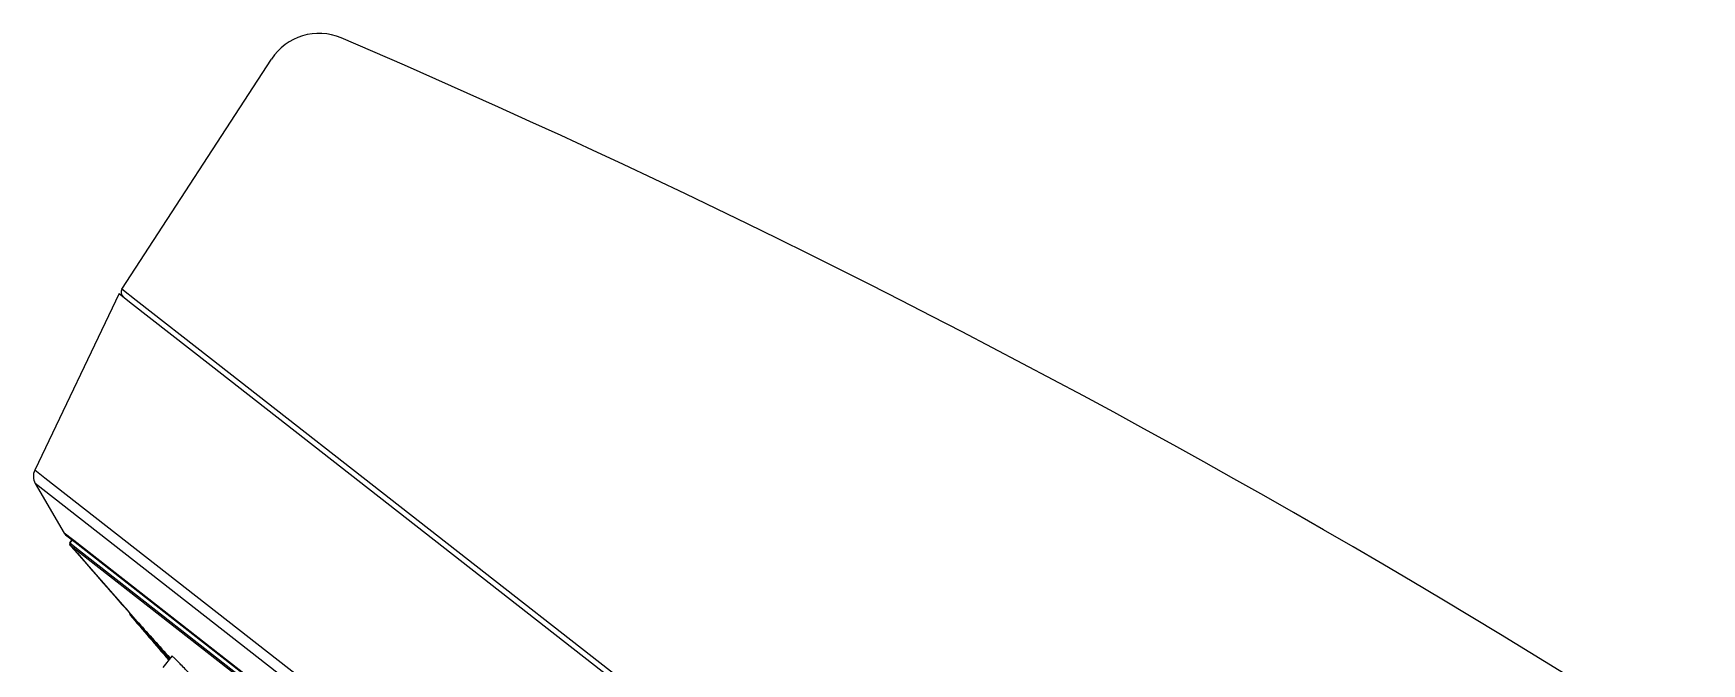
# Model space of a CAD drawing. Header units: millimetres. Extents: x 601 to 1195, y -13 to 407.
# Drawn here: x 1007.21 to 1051.36, y 308.77 to 325.45 of the extents above; entities that cross this region are included whole.
import ezdxf

# ---------------------------------------------------------------- set-up
doc = ezdxf.new("R2010")
doc.units = ezdxf.units.MM
doc.header["$LTSCALE"] = 0.1

msp = doc.modelspace()

# ---------------------------------------------------------------- linework, layer by layer
for p, q in [((1009.5555, 318.6809), (1013.5131, 324.7681)), ((1009.4805, 318.5656), (1007.2497, 313.8917)), ((1009.4805, 318.5656), (1009.7544, 318.3516)), ((1009.9331, 318.3858), (1009.5555, 318.6809)), ((1009.7544, 318.3516), (1011.9147, 316.6638)), ((1011.8993, 316.8496), (1009.9331, 318.3858)), ((1067.4355, 273.4601), (1011.8993, 316.8496)), ((1011.9147, 316.6638), (1068.2479, 272.6515)), ((1007.5154, 313.6841), (1007.2497, 313.8917)), ((1063.9472, 269.2558), (1007.2641, 313.5415)), ((1007.2641, 313.5415), (1008.0281, 312.2288)), ((1064.1117, 269.4663), (1007.5154, 313.6841)), ((1008.2817, 312.0306), (1008.0281, 312.2288)), ((1008.0281, 312.2288), (1008.0654, 312.186)), ((1008.0654, 312.186), (1008.3186, 311.9882)), ((1008.2427, 312.0475), (1008.1801, 311.9675)), ((1008.1801, 311.9675), (1008.2427, 312.0475)), ((1008.1801, 311.9675), (1008.4317, 311.7709)), ((1008.1813, 311.9199), (1062.093, 269.7994)), ((1008.1813, 311.9199), (1009.7566, 310.1174)), ((1062.1848, 269.9169), (1008.2817, 312.0306)), ((1008.3186, 311.9882), (1062.1782, 269.9085)), ((1008.4317, 311.7709), (1061.9467, 269.9604)), ((1009.7642, 310.1107), (1009.7612, 310.1138)), ((1009.7888, 310.0837), (1009.7642, 310.1107)), ((1009.7659, 310.0892), (1009.7705, 310.0855)), ((1009.7727, 310.0832), (1009.7705, 310.0855)), ((1009.7746, 310.0615), (1009.7793, 310.0579)), ((1009.9451, 309.8873), (1009.9053, 309.9328)), ((1009.9938, 309.8545), (1009.9447, 309.9096)), ((1009.9413, 309.8696), (1009.976, 309.8289)), ((1009.9852, 309.8414), (1009.9451, 309.8873)), ((1010.8762, 308.9737), (1010.64, 308.6714))]:
    msp.add_line(p, q)
for centre, radius, start, end in [((1014.7707, 323.9504), 1.5, 66.78774, 146.96974), ((918.3012, 98.9997), 246.2636, 53.257201, 66.78807), ((1009.6812, 318.5991), 0.15, 146.96974, 232), ((1007.5882, 313.7302), 0.375, 154.48547, 210.19859), ((1008.2097, 311.9444), 0.0375, 142, 220.76266), ((1141.2816, 426.6577), 175.7283, 220.762662, 221.543171), ((1009.7285, 310.0926), 0.0375, 354.78762, 41.54317), ((1009.8032, 310.0857), 0.0375, 197.54784, 220.30806), ((1129.6089, 411.7173), 157.1438, 220.308064, 220.877408), ((1127.7798, 410.3071), 154.8341, 220.461812, 220.919185), ((1133.4936, 417.5169), 163.8547, 221.082155, 221.515794), ((1140.1493, 425.8325), 174.3311, 221.703344, 222.112525)]:
    msp.add_arc(centre, radius, start, end)
for points in [[(1009.7705, 310.0855), (1009.7714, 310.0954), (1009.7678, 310.1064), (1009.7612, 310.1138)], [(1009.7793, 310.0579), (1009.773, 310.0652), (1009.7696, 310.0759), (1009.7705, 310.0855)]]:
    msp.add_open_spline(points, degree=3)
for points, knots in [([(1009.9053, 309.9328), (1009.889, 309.9514), (1009.8448, 310.0016), (1009.8012, 310.0523), (1009.7727, 310.0832)], [0, 0, 0, 0, 0.3707113, 1, 1, 1, 1]), ([(1009.7793, 310.0579), (1009.7844, 310.0539), (1009.7985, 310.0341), (1009.8327, 309.9976), (1009.8817, 309.9389), (1009.9202, 309.8943), (1009.9413, 309.8696)], [0, 0, 0, 0, 0.0784725, 0.2885491, 0.6067703, 1, 1, 1, 1]), ([(1009.9447, 309.9096), (1009.9286, 309.9276), (1009.8767, 309.9857), (1009.8248, 310.0438), (1009.7888, 310.0837)], [0, 0, 0, 0, 0.3097287, 1, 1, 1, 1]), ([(1009.976, 309.8289), (1009.9751, 309.8301), (1009.9802, 309.8355), (1009.9826, 309.8387), (1009.9852, 309.8414)], [0, 0, 0, 0, 0.2875413, 1, 1, 1, 1]), ([(1009.9852, 309.8414), (1009.9877, 309.8442), (1009.9902, 309.8475), (1009.9948, 309.8533), (1009.9938, 309.8545)], [0, 0, 0, 0, 0.7076531, 1, 1, 1, 1]), ([(1011.6675, 308.1593), (1011.6179, 308.2136), (1011.5201, 308.3199), (1011.3772, 308.4737), (1011.2442, 308.6148), (1011.1265, 308.7379), (1011.0397, 308.8267), (1010.9813, 308.8849), (1010.9468, 308.9184), (1010.92, 308.9435), (1010.8983, 308.9627), (1010.8876, 308.9707), (1010.8786, 308.9768), (1010.8773, 308.9752)], [0, 0, 0, 0, 0.1940176, 0.3810928, 0.5537617, 0.7055616, 0.8304245, 0.8811271, 0.9232817, 0.9564485, 0.9803499, 0.9947694, 1, 1, 1, 1])]:
    msp.add_open_spline(points, degree=3, knots=knots)

doc.saveas('drawing.dxf')
